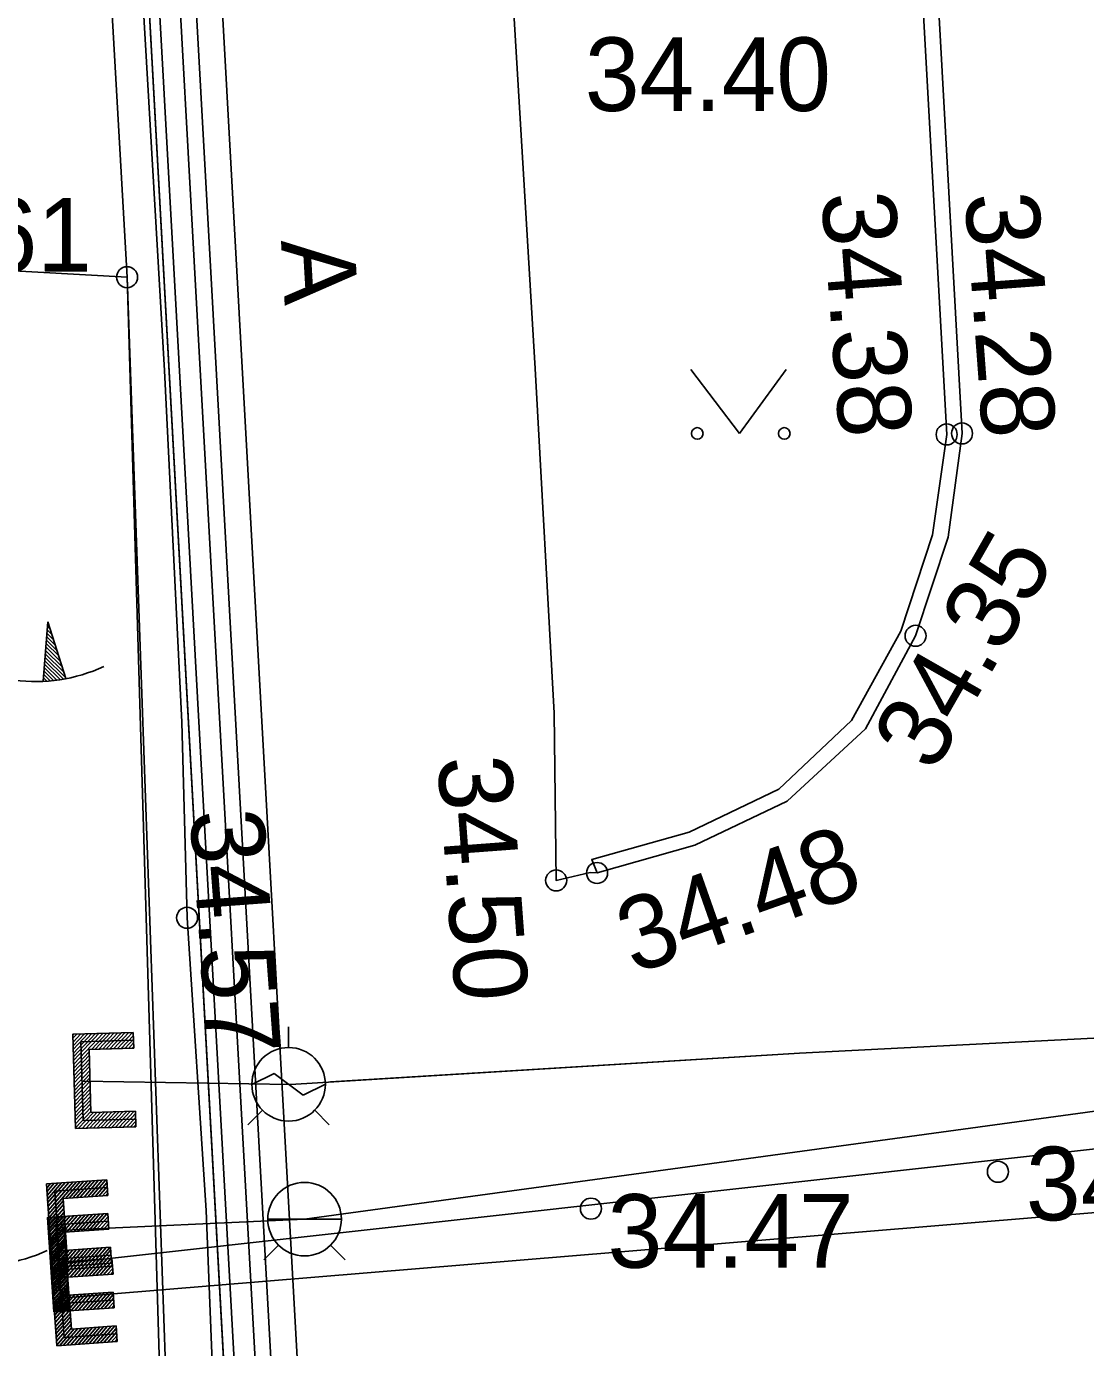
# Model space of a CAD drawing. Extents: x 641099 to 657986, y 6454078 to 6476899.
# Drawn here: x 642553.69 to 642563.77, y 6454341.3 to 6454353.86 of the extents above; entities that cross this region are included whole.
import ezdxf

# ---------------------------------------------------------------- set-up
doc = ezdxf.new("R2010")
doc.units = 0
for name, color, linetype in [('GKAEV', 7, 'Continuous'), ('GTRASS', 7, 'Continuous'), ('HALJASTUS', 7, 'Continuous'), ('KORGUS-EH2000', 7, 'Continuous'), ('KTRASS', 7, 'Continuous'), ('MPKAABEL', 7, 'Continuous'), ('PIIR', 7, 'Continuous'), ('RELJEEF', 7, 'Continuous'), ('SITRASS', 7, 'Continuous'), ('SKTRASS', 7, 'Continuous'), ('TEE', 7, 'Continuous'), ('VKAEV', 7, 'Continuous'), ('VTRASS', 7, 'Continuous')]:
    doc.layers.add(name, color=color, linetype=linetype)

msp = doc.modelspace()

# ---------------------------------------------------------------- linework, layer by layer
at = {"layer": 'GKAEV'}
for p, q in [((642556.185, 6454344.151), (642556.185, 6454344.349)), ((642555.835, 6454343.8), (642556.047, 6454343.905)), ((642556.047, 6454343.905), (642556.324, 6454343.698)), ((642556.324, 6454343.698), (642556.535, 6454343.803)), ((642555.938, 6454343.554), (642555.798, 6454343.414)), ((642556.433, 6454343.554), (642556.572, 6454343.414))]:
    msp.add_line(p, q, dxfattribs=at)
msp.add_circle((642556.185, 6454343.801), 0.35, dxfattribs=at)
at = {"layer": 'GTRASS'}
for p, q in [((642554.132, 6454344.279), (642554.707, 6454344.295)), ((642554.45, 6454344.137), (642554.595, 6454344.292)), ((642554.485, 6454344.138), (642554.63, 6454344.293)), ((642554.52, 6454344.139), (642554.665, 6454344.294)), ((642554.556, 6454344.14), (642554.701, 6454344.295)), ((642554.711, 6454344.145), (642554.707, 6454344.295)), ((642554.157, 6454343.379), (642554.132, 6454344.279)), ((642554.132, 6454344.274), (642554.137, 6454344.279)), ((642554.133, 6454344.239), (642554.172, 6454344.28)), ((642554.134, 6454344.203), (642554.207, 6454344.281)), ((642554.135, 6454344.168), (642554.242, 6454344.282)), ((642554.136, 6454344.132), (642554.278, 6454344.283)), ((642554.137, 6454344.097), (642554.313, 6454344.284)), ((642554.138, 6454344.062), (642554.348, 6454344.285)), ((642554.139, 6454344.026), (642554.383, 6454344.286)), ((642554.14, 6454343.991), (642554.419, 6454344.287)), ((642554.209, 6454344.206), (642554.709, 6454344.22)), ((642554.23, 6454343.456), (642554.209, 6454344.206)), ((642554.309, 6454344.133), (642554.454, 6454344.288)), ((642554.344, 6454344.134), (642554.489, 6454344.289)), ((642554.379, 6454344.135), (642554.524, 6454344.29)), ((642554.415, 6454344.136), (642554.56, 6454344.291)), ((642554.591, 6454344.141), (642554.708, 6454344.266)), ((642554.626, 6454344.142), (642554.709, 6454344.23)), ((642554.661, 6454344.143), (642554.71, 6454344.195)), ((642554.141, 6454343.955), (642554.287, 6454344.11)), ((642554.142, 6454343.92), (642554.288, 6454344.075)), ((642554.143, 6454343.884), (642554.289, 6454344.039)), ((642554.286, 6454344.133), (642554.711, 6454344.145)), ((642554.303, 6454343.533), (642554.286, 6454344.133)), ((642554.697, 6454344.144), (642554.711, 6454344.159)), ((642554.144, 6454343.849), (642554.29, 6454344.004)), ((642554.145, 6454343.814), (642554.291, 6454343.969)), ((642554.146, 6454343.778), (642554.292, 6454343.933)), ((642554.147, 6454343.743), (642554.293, 6454343.898)), ((642554.148, 6454343.707), (642554.294, 6454343.862)), ((642554.149, 6454343.672), (642554.295, 6454343.827)), ((642554.15, 6454343.636), (642554.296, 6454343.791)), ((642554.151, 6454343.601), (642554.297, 6454343.756)), ((642554.152, 6454343.566), (642554.298, 6454343.72)), ((642554.153, 6454343.53), (642554.299, 6454343.685)), ((642554.154, 6454343.495), (642554.3, 6454343.65)), ((642554.155, 6454343.459), (642554.301, 6454343.614)), ((642554.156, 6454343.424), (642554.302, 6454343.579)), ((642554.157, 6454343.388), (642554.303, 6454343.543)), ((642554.289, 6454343.383), (642554.434, 6454343.537)), ((642554.728, 6454343.545), (642554.303, 6454343.533)), ((642554.324, 6454343.384), (642554.469, 6454343.538)), ((642554.36, 6454343.385), (642554.505, 6454343.539)), ((642554.395, 6454343.386), (642554.54, 6454343.54)), ((642554.43, 6454343.387), (642554.575, 6454343.541)), ((642554.465, 6454343.388), (642554.61, 6454343.542)), ((642554.501, 6454343.389), (642554.646, 6454343.543)), ((642554.536, 6454343.39), (642554.681, 6454343.544)), ((642554.571, 6454343.391), (642554.716, 6454343.545)), ((642554.732, 6454343.395), (642554.728, 6454343.545)), ((642554.183, 6454343.38), (642554.328, 6454343.534)), ((642554.219, 6454343.381), (642554.364, 6454343.535)), ((642554.73, 6454343.47), (642554.23, 6454343.456)), ((642554.254, 6454343.382), (642554.399, 6454343.536)), ((642554.606, 6454343.392), (642554.729, 6454343.522)), ((642554.642, 6454343.393), (642554.73, 6454343.486)), ((642554.677, 6454343.394), (642554.731, 6454343.451)), ((642554.712, 6454343.395), (642554.732, 6454343.415)), ((642554.732, 6454343.395), (642554.157, 6454343.379))]:
    msp.add_line(p, q, dxfattribs=at)
for points in [[(642554.22, 6454343.831), (642556.203, 6454343.799), (642561.047, 6454344.096), (642567.892, 6454344.445)], [(642561.047, 6454344.096), (642556.585, 6454343.823)]]:
    msp.add_lwpolyline(points, dxfattribs=at)
at = {"layer": 'HALJASTUS'}
for p, q in [((642560.011, 6454350.599), (642560.475, 6454349.992)), ((642560.475, 6454349.992), (642560.92, 6454350.599))]:
    msp.add_line(p, q, dxfattribs=at)
for centre in [(642560.074, 6454349.992), (642560.902, 6454349.992)]:
    msp.add_circle(centre, 0.055, dxfattribs=at)
at = {"layer": 'KORGUS-EH2000'}
for centre in [(642554.648, 6454351.478), (642562.447, 6454349.982), (642562.593, 6454349.992), (642562.151, 6454348.067), (642558.731, 6454345.74), (642559.12, 6454345.811), (642555.219, 6454345.385), (642562.935, 6454342.969), (642559.062, 6454342.618)]:
    msp.add_circle(centre, 0.1, dxfattribs=at)
at = {"layer": 'KTRASS'}
for p, q in [((642553.916, 6454342.21), (642554.489, 6454342.251)), ((642553.98, 6454341.312), (642553.916, 6454342.21)), ((642553.916, 6454342.205), (642553.92, 6454342.21)), ((642553.918, 6454342.17), (642553.955, 6454342.213)), ((642553.921, 6454342.135), (642553.99, 6454342.215)), ((642553.924, 6454342.099), (642554.026, 6454342.218)), ((642553.926, 6454342.064), (642554.061, 6454342.22)), ((642553.929, 6454342.029), (642554.096, 6454342.223)), ((642553.931, 6454341.993), (642554.131, 6454342.225)), ((642553.934, 6454341.958), (642554.166, 6454342.228)), ((642553.936, 6454341.923), (642554.201, 6454342.23)), ((642553.996, 6454342.14), (642554.495, 6454342.176)), ((642554.098, 6454342.072), (642554.237, 6454342.233)), ((642554.134, 6454342.075), (642554.272, 6454342.235)), ((642554.169, 6454342.077), (642554.307, 6454342.238)), ((642554.204, 6454342.08), (642554.342, 6454342.24)), ((642554.239, 6454342.082), (642554.377, 6454342.243)), ((642554.274, 6454342.085), (642554.412, 6454342.245)), ((642554.309, 6454342.087), (642554.448, 6454342.248)), ((642554.345, 6454342.09), (642554.483, 6454342.25)), ((642554.38, 6454342.092), (642554.491, 6454342.222)), ((642554.415, 6454342.095), (642554.494, 6454342.186)), ((642554.5, 6454342.101), (642554.489, 6454342.251)), ((642553.939, 6454341.887), (642554.078, 6454342.048)), ((642554.049, 6454341.392), (642553.996, 6454342.14)), ((642554.076, 6454342.071), (642554.5, 6454342.101)), ((642554.119, 6454341.472), (642554.076, 6454342.071)), ((642554.45, 6454342.097), (642554.496, 6454342.151)), ((642554.485, 6454342.1), (642554.499, 6454342.116)), ((642553.941, 6454341.852), (642554.08, 6454342.013)), ((642553.944, 6454341.816), (642554.083, 6454341.978)), ((642553.946, 6454341.781), (642554.085, 6454341.942)), ((642553.949, 6454341.746), (642554.088, 6454341.907)), ((642553.951, 6454341.71), (642554.09, 6454341.871)), ((642553.954, 6454341.675), (642554.093, 6454341.836)), ((642553.956, 6454341.64), (642554.095, 6454341.801)), ((642553.959, 6454341.604), (642554.098, 6454341.765)), ((642553.961, 6454341.569), (642554.1, 6454341.73)), ((642553.964, 6454341.534), (642554.103, 6454341.695)), ((642553.966, 6454341.498), (642554.105, 6454341.659)), ((642553.969, 6454341.463), (642554.108, 6454341.624)), ((642553.971, 6454341.428), (642554.11, 6454341.589)), ((642553.974, 6454341.392), (642554.113, 6454341.553)), ((642553.976, 6454341.357), (642554.115, 6454341.518)), ((642553.979, 6454341.321), (642554.118, 6454341.483)), ((642554.005, 6454341.314), (642554.144, 6454341.474)), ((642554.041, 6454341.316), (642554.179, 6454341.477)), ((642554.548, 6454341.428), (642554.049, 6454341.392)), ((642554.076, 6454341.319), (642554.214, 6454341.479)), ((642554.111, 6454341.321), (642554.249, 6454341.482)), ((642554.543, 6454341.503), (642554.119, 6454341.472)), ((642554.146, 6454341.324), (642554.284, 6454341.484)), ((642554.181, 6454341.326), (642554.32, 6454341.487)), ((642554.216, 6454341.329), (642554.355, 6454341.489)), ((642554.252, 6454341.331), (642554.39, 6454341.492)), ((642554.287, 6454341.334), (642554.425, 6454341.494)), ((642554.322, 6454341.336), (642554.46, 6454341.497)), ((642554.357, 6454341.339), (642554.495, 6454341.499)), ((642554.392, 6454341.341), (642554.531, 6454341.502)), ((642554.428, 6454341.344), (642554.544, 6454341.479)), ((642554.463, 6454341.346), (642554.547, 6454341.444)), ((642554.498, 6454341.349), (642554.549, 6454341.409)), ((642554.553, 6454341.353), (642554.543, 6454341.503)), ((642554.553, 6454341.353), (642553.98, 6454341.312)), ((642554.533, 6454341.351), (642554.552, 6454341.373))]:
    msp.add_line(p, q, dxfattribs=at)
msp.add_lwpolyline([(642566.127, 6454342.768), (642554.022, 6454341.766)], dxfattribs=at)
at = {"layer": 'MPKAABEL'}
for points in [[(642554.321, 6454365.443), (642554.419, 6454363.681), (642555.117, 6454351.104), (642555.384, 6454346.271), (642555.772, 6454339.282), (642556.138, 6454332.69), (642556.286, 6454330.003), (642556.36, 6454328.655), (642555.808, 6454327.405), (642556.467, 6454326.783), (642556.528, 6454325.622), (642556.87, 6454319.435), (642556.985, 6454317.27), (642557.226, 6454313.266), (642557.442, 6454309.294), (642557.895, 6454300.944), (642558.435, 6454288.645), (642558.561, 6454286.755), (642559.015, 6454278.771), (642559.123, 6454276.733)], [(642554.524, 6454365.452), (642554.619, 6454363.692), (642555.316, 6454351.115), (642555.971, 6454339.293), (642556.324, 6454332.891), (642561.547, 6454332.77), (642556.338, 6454332.701), (642556.485, 6454330.014), (642556.56, 6454328.671), (642556.758, 6454326.856), (642556.831, 6454325.574), (642557.051, 6454319.442), (642557.426, 6454313.277), (642558.094, 6454300.954), (642558.234, 6454297.833), (642563.389, 6454297.981), (642558.26, 6454297.556), (642558.635, 6454288.657), (642558.896, 6454284.726), (642559.134, 6454280.32), (642559.404, 6454276.709)], [(642554.674, 6454365.459), (642554.768, 6454363.7), (642555.466, 6454351.123), (642556.121, 6454339.301), (642556.466, 6454333.038), (642561.547, 6454332.77), (642556.496, 6454332.554), (642556.635, 6454330.022), (642556.709, 6454328.684), (642556.908, 6454326.868), (642556.981, 6454325.581), (642557.201, 6454319.45), (642557.576, 6454313.286), (642558.244, 6454300.961), (642558.377, 6454297.987), (642563.389, 6454297.981), (642558.416, 6454297.419), (642558.785, 6454288.665), (642559.046, 6454284.735), (642559.283, 6454280.33), (642559.555, 6454276.697)]]:
    msp.add_lwpolyline(points, dxfattribs=at)
at = {"layer": 'PIIR'}
for points in [[(642549.297, 6454454.438), (642547.747, 6454482.298), (642569.697, 6454483.838), (642571.257, 6454455.658), (642573.027, 6454423.708), (642574.797, 6454391.758), (642576.567, 6454359.808), (642578.337, 6454327.858), (642580.017, 6454297.578), (642558.047, 6454296.348), (642556.367, 6454326.638), (642554.607, 6454358.588), (642552.837, 6454390.538), (642551.067, 6454422.488)], [(642508.947, 6454324.008), (642507.177, 6454355.958), (642554.607, 6454358.588), (642556.367, 6454326.638)]]:
    msp.add_lwpolyline(points, close=True, dxfattribs=at)
at = {"layer": 'RELJEEF'}
for p, q in [((642553.893, 6454348.199), (642553.851, 6454347.634)), ((642553.893, 6454348.199), (642554.066, 6454347.66)), ((642553.947, 6454348.03), (642553.885, 6454348.091)), ((642553.931, 6454348.081), (642553.887, 6454348.124)), ((642553.914, 6454348.133), (642553.89, 6454348.157)), ((642554.013, 6454347.824), (642553.875, 6454347.961)), ((642553.997, 6454347.875), (642553.877, 6454347.993)), ((642553.98, 6454347.927), (642553.88, 6454348.026)), ((642553.964, 6454347.978), (642553.882, 6454348.059)), ((642554.042, 6454347.655), (642553.865, 6454347.83)), ((642554.062, 6454347.67), (642553.868, 6454347.862)), ((642554.046, 6454347.721), (642553.87, 6454347.895)), ((642554.03, 6454347.773), (642553.873, 6454347.928)), ((642553.916, 6454347.639), (642553.855, 6454347.699)), ((642553.948, 6454347.642), (642553.858, 6454347.731)), ((642553.98, 6454347.646), (642553.86, 6454347.764)), ((642554.011, 6454347.65), (642553.863, 6454347.797)), ((642553.883, 6454347.636), (642553.853, 6454347.666))]:
    msp.add_line(p, q, dxfattribs=at)
msp.add_lwpolyline([(642555.107, 6454336.096), (642553.094, 6454334.634), (642550.536, 6454336.845), (642550.064, 6454342.447), (642551.586, 6454351.649), (642554.648, 6454351.478), (642555.107, 6454336.096)], dxfattribs=at)
for centre in [(642553.782, 6454349.146), (642553.244, 6454343.591)]:
    msp.add_arc(centre, 1.514, 163.4234, 295.1745, dxfattribs=at)
at = {"layer": 'SITRASS'}
msp.add_lwpolyline([(642554.924, 6454365.47), (642555.018, 6454363.714), (642555.716, 6454351.137), (642556.371, 6454339.315), (642556.703, 6454333.282), (642556.76, 6454332.307), (642556.885, 6454330.036), (642556.958, 6454328.704), (642558.576, 6454326.696), (642557.243, 6454324.801), (642557.451, 6454319.462), (642557.825, 6454313.3), (642558.494, 6454300.973), (642558.616, 6454298.244), (642558.676, 6454297.189), (642558.796, 6454294.181), (642560.016, 6454291.231), (642559.172, 6454286.68), (642559.296, 6454284.75), (642559.533, 6454280.342), (642559.808, 6454276.676)], dxfattribs=at)
at = {"layer": 'SKTRASS'}
for p, q in [((642553.892, 6454342.535), (642554.465, 6454342.573)), ((642553.95, 6454341.637), (642553.892, 6454342.535)), ((642553.892, 6454342.531), (642553.896, 6454342.535)), ((642553.894, 6454342.495), (642553.931, 6454342.538)), ((642553.897, 6454342.46), (642553.966, 6454342.54)), ((642553.899, 6454342.424), (642554.002, 6454342.542)), ((642553.901, 6454342.389), (642554.037, 6454342.544)), ((642553.903, 6454342.354), (642554.072, 6454342.547)), ((642553.906, 6454342.318), (642554.107, 6454342.549)), ((642553.908, 6454342.283), (642554.142, 6454342.551)), ((642553.91, 6454342.248), (642554.177, 6454342.554)), ((642554.074, 6454342.397), (642554.213, 6454342.556)), ((642554.109, 6454342.399), (642554.248, 6454342.558)), ((642554.144, 6454342.401), (642554.283, 6454342.561)), ((642554.179, 6454342.403), (642554.318, 6454342.563)), ((642554.214, 6454342.406), (642554.353, 6454342.565)), ((642554.249, 6454342.408), (642554.389, 6454342.568)), ((642554.285, 6454342.41), (642554.424, 6454342.57)), ((642554.32, 6454342.413), (642554.459, 6454342.572)), ((642554.355, 6454342.415), (642554.467, 6454342.544)), ((642554.475, 6454342.423), (642554.465, 6454342.573)), ((642553.971, 6454342.465), (642554.47, 6454342.498)), ((642554.02, 6454341.717), (642553.971, 6454342.465)), ((642554.051, 6454342.395), (642554.475, 6454342.423)), ((642554.39, 6454342.417), (642554.47, 6454342.508)), ((642554.425, 6454342.42), (642554.472, 6454342.473)), ((642554.461, 6454342.422), (642554.474, 6454342.438)), ((642553.913, 6454342.212), (642554.053, 6454342.373)), ((642553.915, 6454342.177), (642554.055, 6454342.337)), ((642553.917, 6454342.142), (642554.057, 6454342.302)), ((642554.09, 6454341.796), (642554.051, 6454342.395)), ((642553.92, 6454342.106), (642554.06, 6454342.266)), ((642553.922, 6454342.071), (642554.062, 6454342.231)), ((642553.924, 6454342.035), (642554.064, 6454342.196)), ((642553.927, 6454342), (642554.066, 6454342.16)), ((642553.929, 6454341.965), (642554.069, 6454342.125)), ((642553.931, 6454341.929), (642554.071, 6454342.09)), ((642553.934, 6454341.894), (642554.073, 6454342.054)), ((642553.936, 6454341.859), (642554.076, 6454342.019)), ((642553.938, 6454341.823), (642554.078, 6454341.983)), ((642553.941, 6454341.788), (642554.08, 6454341.948)), ((642553.943, 6454341.752), (642554.083, 6454341.913)), ((642553.945, 6454341.717), (642554.085, 6454341.877)), ((642553.948, 6454341.682), (642554.087, 6454341.842)), ((642553.95, 6454341.646), (642554.09, 6454341.807)), ((642553.976, 6454341.639), (642554.115, 6454341.798)), ((642554.011, 6454341.641), (642554.151, 6454341.8)), ((642554.047, 6454341.643), (642554.186, 6454341.803)), ((642554.082, 6454341.646), (642554.221, 6454341.805)), ((642554.514, 6454341.824), (642554.09, 6454341.796)), ((642554.117, 6454341.648), (642554.256, 6454341.807)), ((642554.152, 6454341.65), (642554.291, 6454341.81)), ((642554.187, 6454341.652), (642554.326, 6454341.812)), ((642554.223, 6454341.655), (642554.362, 6454341.814)), ((642554.258, 6454341.657), (642554.397, 6454341.816)), ((642554.293, 6454341.659), (642554.432, 6454341.819)), ((642554.328, 6454341.662), (642554.467, 6454341.821)), ((642554.363, 6454341.664), (642554.502, 6454341.823)), ((642554.399, 6454341.666), (642554.516, 6454341.801)), ((642554.524, 6454341.675), (642554.514, 6454341.824)), ((642554.524, 6454341.675), (642553.95, 6454341.637)), ((642554.519, 6454341.749), (642554.02, 6454341.717)), ((642554.434, 6454341.669), (642554.518, 6454341.766)), ((642554.469, 6454341.671), (642554.521, 6454341.73)), ((642554.504, 6454341.673), (642554.523, 6454341.695))]:
    msp.add_line(p, q, dxfattribs=at)
msp.add_lwpolyline([(642553.996, 6454342.091), (642566.657, 6454343.498)], dxfattribs=at)
at = {"layer": 'TEE'}
for points in [[(642559.12, 6454345.811), (642560.049, 6454346.076), (642560.93, 6454346.493), (642561.675, 6454347.182), (642562.151, 6454348.067), (642562.46, 6454349.006), (642562.593, 6454349.992), (642562.152, 6454357.973), (642561.714, 6454365.78)], [(642561.565, 6454365.773), (642562.004, 6454357.969), (642562.447, 6454349.982), (642562.312, 6454349.028), (642562.012, 6454348.111), (642561.541, 6454347.262), (642560.849, 6454346.609), (642559.996, 6454346.198), (642559.07, 6454345.94), (642559.12, 6454345.811)], [(642559.12, 6454345.811), (642559.054, 6454345.815), (642558.731, 6454345.74), (642558.711, 6454347.331), (642558.531, 6454350.609), (642558.098, 6454357.851), (642557.659, 6454365.086), (642557.632, 6454365.594)], [(642557.384, 6454289.528), (642557.326, 6454289.498), (642555.418, 6454290.715), (642555.212, 6454292.692), (642557.106, 6454297.604), (642556.647, 6454307.416), (642556.237, 6454322.336), (642555.986, 6454324.976), (642555.187, 6454336.169), (642554.648, 6454351.478), (642553.852, 6454365.421)], [(642554.163, 6454365.435), (642554.206, 6454364.745), (642554.618, 6454357.225), (642555.004, 6454350.592), (642555.169, 6454347.245), (642555.219, 6454345.385), (642555.399, 6454342.602), (642555.525, 6454339.476), (642555.797, 6454335.728), (642556.037, 6454332.174), (642556.34, 6454326.635), (642556.647, 6454321.01)]]:
    msp.add_lwpolyline(points, dxfattribs=at)
at = {"layer": 'VKAEV'}
for p, q in [((642555.987, 6454342.518), (642556.687, 6454342.518)), ((642556.089, 6454342.27), (642555.95, 6454342.131)), ((642556.584, 6454342.27), (642556.724, 6454342.131))]:
    msp.add_line(p, q, dxfattribs=at)
msp.add_circle((642556.337, 6454342.518), 0.35, dxfattribs=at)
at = {"layer": 'VTRASS'}
for p, q in [((642553.88, 6454342.854), (642554.454, 6454342.893)), ((642553.941, 6454341.956), (642553.88, 6454342.854)), ((642553.88, 6454342.85), (642553.884, 6454342.854)), ((642553.883, 6454342.814), (642553.92, 6454342.857)), ((642553.885, 6454342.779), (642553.955, 6454342.859)), ((642553.888, 6454342.744), (642553.99, 6454342.861)), ((642553.89, 6454342.708), (642554.025, 6454342.864)), ((642553.892, 6454342.673), (642554.06, 6454342.866)), ((642553.895, 6454342.638), (642554.096, 6454342.869)), ((642553.897, 6454342.602), (642554.131, 6454342.871)), ((642553.9, 6454342.567), (642554.166, 6454342.873)), ((642553.96, 6454342.784), (642554.459, 6454342.818)), ((642554.01, 6454342.036), (642553.96, 6454342.784)), ((642554.062, 6454342.716), (642554.201, 6454342.876)), ((642554.098, 6454342.718), (642554.236, 6454342.878)), ((642554.133, 6454342.721), (642554.272, 6454342.88)), ((642554.168, 6454342.723), (642554.307, 6454342.883)), ((642554.203, 6454342.726), (642554.342, 6454342.885)), ((642554.238, 6454342.728), (642554.377, 6454342.888)), ((642554.273, 6454342.73), (642554.412, 6454342.89)), ((642554.309, 6454342.733), (642554.447, 6454342.892)), ((642554.344, 6454342.735), (642554.456, 6454342.864)), ((642554.379, 6454342.737), (642554.458, 6454342.828)), ((642554.414, 6454342.74), (642554.461, 6454342.793)), ((642554.464, 6454342.743), (642554.454, 6454342.893)), ((642553.902, 6454342.531), (642554.041, 6454342.692)), ((642554.04, 6454342.715), (642554.464, 6454342.743)), ((642554.08, 6454342.116), (642554.04, 6454342.715)), ((642554.449, 6454342.742), (642554.463, 6454342.758)), ((642553.904, 6454342.496), (642554.044, 6454342.657)), ((642553.907, 6454342.461), (642554.046, 6454342.621)), ((642553.909, 6454342.425), (642554.049, 6454342.586)), ((642553.911, 6454342.39), (642554.051, 6454342.55)), ((642553.914, 6454342.355), (642554.053, 6454342.515)), ((642553.916, 6454342.319), (642554.056, 6454342.48)), ((642553.919, 6454342.284), (642554.058, 6454342.444)), ((642553.921, 6454342.249), (642554.06, 6454342.409)), ((642553.923, 6454342.213), (642554.063, 6454342.374)), ((642553.926, 6454342.178), (642554.065, 6454342.338)), ((642553.928, 6454342.142), (642554.068, 6454342.303)), ((642553.93, 6454342.107), (642554.07, 6454342.268)), ((642553.933, 6454342.072), (642554.072, 6454342.232)), ((642553.935, 6454342.036), (642554.075, 6454342.197)), ((642553.938, 6454342.001), (642554.077, 6454342.161)), ((642553.94, 6454341.966), (642554.08, 6454342.126)), ((642553.966, 6454341.958), (642554.105, 6454342.118)), ((642554.002, 6454341.96), (642554.14, 6454342.12)), ((642554.509, 6454342.07), (642554.01, 6454342.036)), ((642554.037, 6454341.963), (642554.176, 6454342.122)), ((642554.072, 6454341.965), (642554.211, 6454342.125)), ((642554.504, 6454342.144), (642554.08, 6454342.116)), ((642554.107, 6454341.967), (642554.246, 6454342.127)), ((642554.142, 6454341.97), (642554.281, 6454342.129)), ((642554.178, 6454341.972), (642554.316, 6454342.132)), ((642554.213, 6454341.974), (642554.352, 6454342.134)), ((642554.248, 6454341.977), (642554.387, 6454342.137)), ((642554.283, 6454341.979), (642554.422, 6454342.139)), ((642554.318, 6454341.982), (642554.457, 6454342.141)), ((642554.353, 6454341.984), (642554.492, 6454342.144)), ((642554.389, 6454341.986), (642554.506, 6454342.121)), ((642554.424, 6454341.989), (642554.508, 6454342.086)), ((642554.459, 6454341.991), (642554.511, 6454342.05)), ((642554.514, 6454341.995), (642554.504, 6454342.144)), ((642554.514, 6454341.995), (642553.941, 6454341.956)), ((642554.494, 6454341.993), (642554.513, 6454342.015))]:
    msp.add_line(p, q, dxfattribs=at)
msp.add_lwpolyline([(642567.13, 6454343.992), (642556.337, 6454342.518), (642553.985, 6454342.41)], dxfattribs=at)

# ---------------------------------------------------------------- texts
at = {"layer": 'KORGUS-EH2000'}
for s, p in [('34.40', (642559.004, 6454353.059)), ('34.61', (642551.971, 6454351.53)), ('34.27', (642563.201, 6454342.507)), ('34.47', (642559.22, 6454342.056))]:
    msp.add_text(s, height=0.7, dxfattribs=at).set_placement(p)
for s, rotation, p in [('34.38', 274.2728, (642561.254, 6454352.272)), ('34.28', 274.2728, (642562.618, 6454352.266)), ('34.35', 60.2551, (642562.322, 6454346.75)), ('34.50', 274.2728, (642557.6, 6454346.905)), ('34.57', 274.2728, (642555.244, 6454346.395)), ('34.48', 19.3886, (642559.471, 6454344.845))]:
    msp.add_text(s, height=0.7, rotation=rotation, dxfattribs=at).set_placement(p)
at = {"layer": 'TEE'}
msp.add_text('A', height=0.7, rotation=273.3194, dxfattribs=at).set_placement((642556.112, 6454351.827))

doc.saveas('drawing.dxf')
